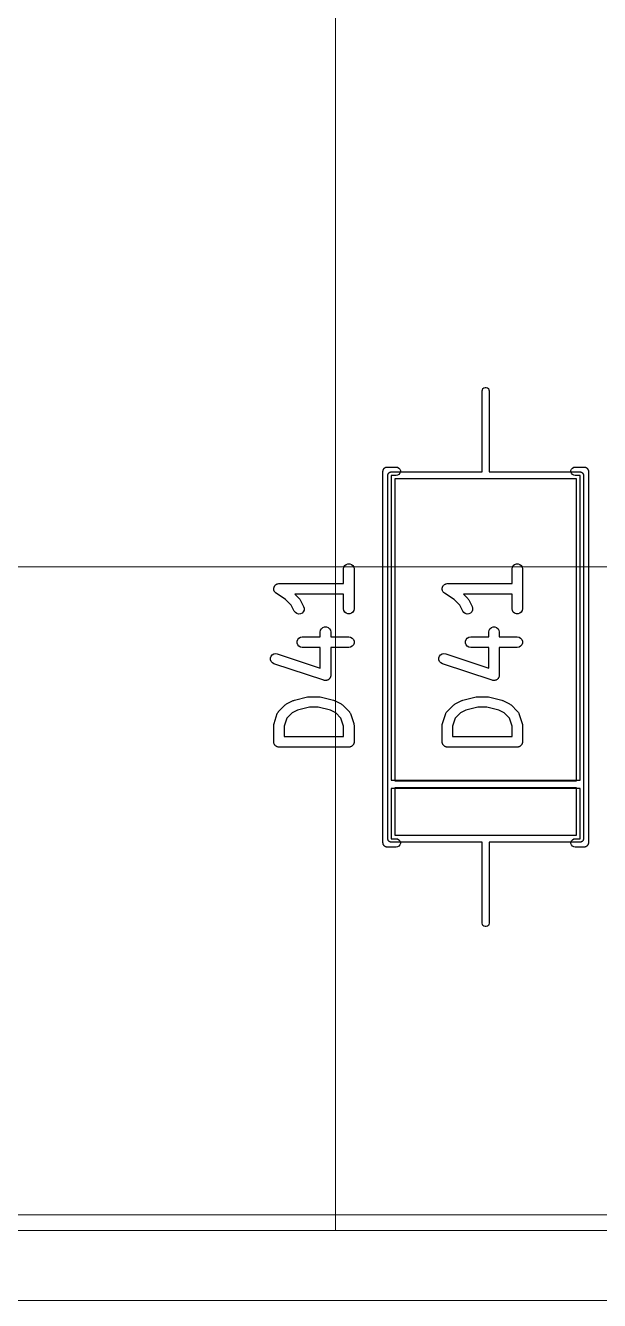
# Model space of a CAD drawing. Header units: millimetres. Extents: x 24 to 200, y 24 to 188.
# Drawn here: x 72.84 to 81.05, y 50.12 to 68.38 of the extents above; entities that cross this region are included whole.
import ezdxf

# ---------------------------------------------------------------- set-up
doc = ezdxf.new("R2010")
doc.units = ezdxf.units.MM
doc.layers.add('6_右天板', color=230, linetype='Continuous')
doc.layers.add('7_PCBサンプル', color=7, linetype='Continuous')
doc.layers.add('補助線', color=4, linetype='Continuous', lineweight=5, transparency=0.5)

# ---------------------------------------------------------------- blocks, each defined once
blk = doc.blocks.new('hhskb2-F.SilkS')
at = {"layer": '7_PCBサンプル'}
for p, q in [((64.93, -124.63), (64.9309, -124.625)), ((64.93, -129.95), (64.93, -124.63)), ((64.9309, -124.62), (64.9327, -124.615)), ((64.9309, -124.625), (64.9309, -124.62)), ((64.9327, -124.615), (64.9336, -124.609)), ((64.9336, -124.609), (64.9362, -124.605)), ((64.9362, -124.605), (64.938, -124.6)), ((64.938, -124.6), (64.9414, -124.596)), ((64.9414, -124.596), (64.944, -124.591)), ((64.944, -124.591), (64.9481, -124.588)), ((64.9481, -124.588), (64.9514, -124.584)), ((64.9514, -124.584), (64.956, -124.581)), ((64.956, -124.581), (64.96, -124.578)), ((64.96, -124.578), (64.9649, -124.576)), ((64.9649, -124.576), (64.9695, -124.574)), ((64.9695, -124.574), (64.9747, -124.573)), ((64.9747, -124.573), (64.9796, -124.571)), ((64.9796, -124.571), (64.9848, -124.571)), ((64.9848, -124.571), (64.99, -124.57)), ((64.99, -124.57), (65.12, -124.57)), ((65.12, -124.57), (65.1405, -124.574)), ((65.1405, -124.574), (65.1586, -124.584)), ((65.1586, -124.584), (65.172, -124.6)), ((65.172, -124.6), (65.1791, -124.62)), ((65.1791, -124.64), (65.172, -124.66)), ((65.1791, -124.62), (65.1791, -124.64)), ((67.6209, -124.62), (67.628, -124.6)), ((67.6209, -124.64), (67.6209, -124.62)), ((67.628, -124.66), (67.6209, -124.64)), ((67.628, -124.6), (67.6414, -124.584)), ((67.6414, -124.584), (67.6595, -124.574)), ((67.6595, -124.574), (67.68, -124.57)), ((67.68, -124.57), (67.81, -124.57)), ((67.81, -124.57), (67.8152, -124.571)), ((67.8152, -124.571), (67.8204, -124.571)), ((67.8204, -124.571), (67.8253, -124.573)), ((67.8253, -124.573), (67.8305, -124.574)), ((67.8305, -124.574), (67.8351, -124.576)), ((67.8351, -124.576), (67.84, -124.578)), ((67.84, -124.578), (67.844, -124.581)), ((67.844, -124.581), (67.8486, -124.584)), ((67.8486, -124.584), (67.8519, -124.588)), ((67.8519, -124.588), (67.856, -124.591)), ((67.856, -124.591), (67.8586, -124.596)), ((67.8586, -124.596), (67.862, -124.6)), ((67.862, -124.6), (67.8638, -124.605)), ((67.8638, -124.605), (67.8664, -124.609)), ((67.8664, -124.609), (67.8673, -124.615)), ((67.8673, -124.615), (67.8691, -124.62)), ((67.8691, -124.62), (67.8691, -124.625)), ((67.8691, -124.625), (67.87, -124.63)), ((67.87, -124.63), (67.87, -129.95)), ((65.12, -124.69), (65.05, -124.69)), ((65.05, -124.69), (65.05, -129.05)), ((65.1405, -124.686), (65.12, -124.69)), ((65.1586, -124.676), (65.1405, -124.686)), ((65.172, -124.66), (65.1586, -124.676)), ((67.6414, -124.676), (67.628, -124.66)), ((67.6595, -124.686), (67.6414, -124.676)), ((67.68, -124.69), (67.6595, -124.686)), ((67.75, -124.69), (67.68, -124.69)), ((67.75, -129.05), (67.75, -124.69)), ((64.3674, -126.028), (64.3719, -126.002)), ((64.3674, -126.239), (64.3674, -126.028)), ((64.3719, -126.002), (64.3849, -125.98)), ((64.3849, -125.98), (64.4049, -125.963)), ((64.4049, -125.963), (64.4294, -125.954)), ((64.4294, -125.954), (64.4554, -125.954)), ((64.4554, -125.954), (64.4799, -125.963)), ((64.4799, -125.963), (64.4998, -125.98)), ((64.4998, -125.98), (64.5129, -126.002)), ((64.5129, -126.002), (64.5174, -126.028)), ((64.5174, -126.028), (64.5174, -126.6)), ((63.3716, -126.292), (63.3737, -126.284)), ((63.3737, -126.284), (63.376, -126.28)), ((63.376, -126.28), (63.3774, -126.276)), ((63.3774, -126.276), (63.3832, -126.269)), ((63.3832, -126.269), (63.3881, -126.262)), ((63.3881, -126.262), (63.3915, -126.26)), ((63.3915, -126.26), (63.3942, -126.256)), ((63.3942, -126.256), (63.4019, -126.252)), ((63.4019, -126.252), (63.4091, -126.247)), ((63.4091, -126.247), (63.4131, -126.245)), ((63.4131, -126.245), (63.4167, -126.243)), ((63.4167, -126.243), (63.4255, -126.242)), ((63.4255, -126.242), (63.4341, -126.239)), ((63.4341, -126.239), (63.4383, -126.24)), ((63.4383, -126.24), (63.4424, -126.239)), ((63.4424, -126.239), (64.3674, -126.239)), ((63.3675, -126.309), (63.3685, -126.305)), ((63.3685, -126.318), (63.3675, -126.309)), ((63.3685, -126.301), (63.3716, -126.292)), ((63.3685, -126.305), (63.3685, -126.301)), ((63.3685, -126.327), (63.3685, -126.318)), ((63.3699, -126.331), (63.3685, -126.327)), ((63.3704, -126.335), (63.3699, -126.331)), ((63.3744, -126.343), (63.3704, -126.335)), ((63.3774, -126.351), (63.3744, -126.343)), ((63.3801, -126.354), (63.3774, -126.351)), ((63.3819, -126.358), (63.3801, -126.354)), ((63.3884, -126.364), (63.3819, -126.358)), ((63.3942, -126.371), (63.3884, -126.364)), ((63.3978, -126.373), (63.3942, -126.371)), ((63.4008, -126.376), (63.3978, -126.373)), ((63.5375, -126.467), (63.4008, -126.376)), ((63.6188, -126.549), (63.5375, -126.467)), ((64.3674, -126.389), (63.6711, -126.389)), ((63.6711, -126.389), (63.7335, -126.451)), ((63.7335, -126.451), (63.7404, -126.461)), ((63.7404, -126.461), (63.7476, -126.471)), ((63.7476, -126.471), (63.7952, -126.566)), ((64.3674, -126.6), (64.3674, -126.389)), ((63.661, -126.633), (63.6188, -126.549)), ((63.6765, -126.654), (63.661, -126.633)), ((63.6983, -126.668), (63.6765, -126.654)), ((63.7907, -126.641), (63.7728, -126.66)), ((63.801, -126.617), (63.7907, -126.641)), ((63.7952, -126.566), (63.8026, -126.591)), ((63.8026, -126.591), (63.801, -126.617)), ((64.3719, -126.625), (64.3674, -126.6)), ((64.3849, -126.648), (64.3719, -126.625)), ((64.4049, -126.664), (64.3849, -126.648)), ((64.4998, -126.648), (64.4799, -126.664)), ((64.5129, -126.625), (64.4998, -126.648)), ((64.5174, -126.6), (64.5129, -126.625)), ((63.7236, -126.674), (63.6983, -126.668)), ((63.7495, -126.671), (63.7236, -126.674)), ((63.7728, -126.66), (63.7495, -126.671)), ((64.4294, -126.673), (64.4049, -126.664)), ((64.4554, -126.673), (64.4294, -126.673)), ((64.4799, -126.664), (64.4554, -126.673)), ((63.7108, -127.038), (63.7275, -127.018)), ((63.7275, -127.018), (63.7501, -127.005)), ((63.7501, -127.005), (63.7757, -127.001)), ((63.7757, -127.001), (64.034, -127.001)), ((64.034, -126.933), (64.0386, -126.907)), ((64.034, -127.001), (64.034, -126.933)), ((64.0386, -126.907), (64.0516, -126.885)), ((64.0516, -126.885), (64.0715, -126.868)), ((64.0715, -126.868), (64.096, -126.859)), ((64.096, -126.859), (64.1221, -126.859)), ((64.1221, -126.859), (64.1465, -126.868)), ((64.1465, -126.868), (64.1665, -126.885)), ((64.1665, -126.885), (64.1795, -126.907)), ((64.1795, -126.907), (64.184, -126.933)), ((64.184, -126.933), (64.184, -127.001)), ((64.184, -127.001), (64.4424, -127.001)), ((64.4424, -127.001), (64.468, -127.005)), ((64.468, -127.005), (64.4906, -127.018)), ((64.4906, -127.018), (64.5073, -127.038)), ((63.7019, -127.063), (63.7108, -127.038)), ((63.7019, -127.089), (63.7019, -127.063)), ((63.7108, -127.113), (63.7019, -127.089)), ((63.7275, -127.133), (63.7108, -127.113)), ((63.7501, -127.146), (63.7275, -127.133)), ((63.7757, -127.151), (63.7501, -127.146)), ((64.034, -127.151), (63.7757, -127.151)), ((64.034, -127.448), (64.034, -127.151)), ((64.4424, -127.151), (64.184, -127.151)), ((64.184, -127.151), (64.184, -127.552)), ((64.468, -127.146), (64.4424, -127.151)), ((64.4906, -127.133), (64.468, -127.146)), ((64.5073, -127.113), (64.4906, -127.133)), ((64.5073, -127.038), (64.5162, -127.063)), ((64.5162, -127.089), (64.5073, -127.113)), ((64.5162, -127.063), (64.5162, -127.089)), ((63.3206, -127.303), (63.3288, -127.278)), ((63.3213, -127.329), (63.3206, -127.303)), ((63.3309, -127.353), (63.3213, -127.329)), ((63.3288, -127.278), (63.345, -127.258)), ((63.3481, -127.373), (63.3309, -127.353)), ((63.345, -127.258), (63.3672, -127.244)), ((63.371, -127.385), (63.3481, -127.373)), ((63.3672, -127.244), (63.3927, -127.239)), ((64.0853, -127.623), (63.371, -127.385)), ((63.3927, -127.239), (63.4185, -127.243)), ((63.4185, -127.243), (64.034, -127.448)), ((64.1832, -127.563), (64.1808, -127.57)), ((64.184, -127.552), (64.1831, -127.557)), ((64.1831, -127.557), (64.1832, -127.563)), ((64.0908, -127.624), (64.0853, -127.623)), ((64.096, -127.626), (64.0908, -127.624)), ((64.1036, -127.626), (64.096, -127.626)), ((64.1111, -127.627), (64.1036, -127.626)), ((64.1165, -127.626), (64.1111, -127.627)), ((64.1221, -127.626), (64.1165, -127.626)), ((64.1292, -127.623), (64.1221, -127.626)), ((64.1366, -127.622), (64.1292, -127.623)), ((64.1413, -127.619), (64.1366, -127.622)), ((64.1465, -127.617), (64.1413, -127.619)), ((64.1524, -127.612), (64.1465, -127.617)), ((64.1588, -127.608), (64.1524, -127.612)), ((64.1623, -127.604), (64.1588, -127.608)), ((64.1665, -127.6), (64.1623, -127.604)), ((64.1703, -127.594), (64.1665, -127.6)), ((64.175, -127.588), (64.1703, -127.594)), ((64.1768, -127.582), (64.175, -127.588)), ((64.1795, -127.578), (64.1768, -127.582)), ((64.1808, -127.57), (64.1795, -127.578)), ((63.5517, -127.961), (63.6469, -127.913)), ((63.6469, -127.913), (63.6548, -127.911)), ((63.6548, -127.911), (63.6623, -127.908)), ((63.6623, -127.908), (63.8528, -127.86)), ((63.8528, -127.86), (63.8619, -127.859)), ((63.8619, -127.859), (63.871, -127.858)), ((63.871, -127.858), (64.0138, -127.858)), ((64.0138, -127.858), (64.0228, -127.859)), ((64.0228, -127.859), (64.032, -127.86)), ((64.032, -127.86), (64.2225, -127.908)), ((64.2225, -127.908), (64.23, -127.911)), ((64.23, -127.911), (64.2378, -127.913)), ((64.2378, -127.913), (64.3331, -127.961)), ((63.3712, -128.242), (63.4188, -128.1)), ((63.4188, -128.1), (63.4209, -128.096)), ((63.4209, -128.096), (63.422, -128.092)), ((63.422, -128.092), (63.4271, -128.084)), ((63.4271, -128.084), (63.4313, -128.077)), ((63.4313, -128.077), (63.4345, -128.074)), ((63.4345, -128.074), (63.437, -128.07)), ((63.437, -128.07), (63.5322, -127.975)), ((63.5322, -127.975), (63.542, -127.968)), ((63.542, -127.968), (63.5517, -127.961)), ((63.6297, -128.09), (63.5556, -128.164)), ((63.7067, -128.051), (63.6297, -128.09)), ((63.8802, -128.008), (63.7067, -128.051)), ((64.0046, -128.008), (63.8802, -128.008)), ((64.1781, -128.051), (64.0046, -128.008)), ((64.2551, -128.09), (64.1781, -128.051)), ((64.3292, -128.164), (64.2551, -128.09)), ((64.3331, -127.961), (64.3427, -127.968)), ((64.3427, -127.968), (64.3526, -127.975)), ((64.3526, -127.975), (64.4478, -128.07)), ((64.4478, -128.07), (64.4503, -128.074)), ((64.4503, -128.074), (64.4535, -128.077)), ((64.4535, -128.077), (64.4577, -128.084)), ((64.4577, -128.084), (64.4627, -128.092)), ((64.4627, -128.092), (64.4639, -128.096)), ((64.4639, -128.096), (64.4659, -128.1)), ((64.4659, -128.1), (64.5135, -128.242)), ((63.3674, -128.266), (63.3695, -128.254)), ((63.3674, -128.504), (63.3674, -128.266)), ((63.3695, -128.254), (63.3712, -128.242)), ((63.5556, -128.164), (63.5174, -128.278)), ((63.5174, -128.278), (63.5174, -128.429)), ((64.3674, -128.278), (64.3292, -128.164)), ((64.3674, -128.429), (64.3674, -128.278)), ((64.5135, -128.242), (64.5153, -128.254)), ((64.5153, -128.254), (64.5174, -128.266)), ((64.5174, -128.266), (64.5174, -128.504)), ((63.5174, -128.429), (64.3674, -128.429)), ((63.3685, -128.511), (63.3674, -128.504)), ((63.3685, -128.517), (63.3685, -128.511)), ((63.3708, -128.523), (63.3685, -128.517)), ((63.3719, -128.53), (63.3708, -128.523)), ((63.3752, -128.536), (63.3719, -128.53)), ((63.3774, -128.542), (63.3752, -128.536)), ((63.3816, -128.547), (63.3774, -128.542)), ((63.3849, -128.552), (63.3816, -128.547)), ((63.39, -128.557), (63.3849, -128.552)), ((63.3942, -128.562), (63.39, -128.557)), ((63.3999, -128.565), (63.3942, -128.562)), ((63.4049, -128.569), (63.3999, -128.565)), ((63.411, -128.571), (63.4049, -128.569)), ((63.4167, -128.575), (63.411, -128.571)), ((63.4232, -128.576), (63.4167, -128.575)), ((63.4294, -128.578), (63.4232, -128.576)), ((63.4359, -128.578), (63.4294, -128.578)), ((63.4424, -128.579), (63.4359, -128.578)), ((64.4424, -128.579), (63.4424, -128.579)), ((64.4488, -128.578), (64.4424, -128.579)), ((64.4554, -128.578), (64.4488, -128.578)), ((64.4616, -128.576), (64.4554, -128.578)), ((64.468, -128.575), (64.4616, -128.576)), ((64.4737, -128.571), (64.468, -128.575)), ((64.4799, -128.569), (64.4737, -128.571)), ((64.4849, -128.565), (64.4799, -128.569)), ((64.4906, -128.562), (64.4849, -128.565)), ((64.4948, -128.557), (64.4906, -128.562)), ((64.4998, -128.552), (64.4948, -128.557)), ((64.5031, -128.547), (64.4998, -128.552)), ((64.5073, -128.542), (64.5031, -128.547)), ((64.5096, -128.536), (64.5073, -128.542)), ((64.5129, -128.53), (64.5096, -128.536)), ((64.514, -128.523), (64.5129, -128.53)), ((64.5162, -128.517), (64.514, -128.523)), ((64.5174, -128.504), (64.5162, -128.511)), ((64.5162, -128.511), (64.5162, -128.517)), ((65.05, -129.05), (67.75, -129.05)), ((67.75, -129.17), (65.05, -129.17)), ((65.05, -129.17), (65.05, -129.89)), ((67.75, -129.89), (67.75, -129.17)), ((65.05, -129.89), (65.12, -129.89)), ((65.12, -129.89), (65.1405, -129.894)), ((65.1405, -129.894), (65.1586, -129.904)), ((65.1586, -129.904), (65.172, -129.92)), ((65.172, -129.92), (65.1791, -129.94)), ((65.1791, -129.94), (65.1791, -129.96)), ((67.6209, -129.94), (67.628, -129.92)), ((67.6209, -129.96), (67.6209, -129.94)), ((67.628, -129.92), (67.6414, -129.904)), ((67.6414, -129.904), (67.6595, -129.894)), ((67.6595, -129.894), (67.68, -129.89)), ((67.68, -129.89), (67.75, -129.89)), ((64.9309, -129.955), (64.93, -129.95)), ((64.9309, -129.96), (64.9309, -129.955)), ((64.9327, -129.965), (64.9309, -129.96)), ((64.9336, -129.971), (64.9327, -129.965)), ((64.9362, -129.975), (64.9336, -129.971)), ((64.938, -129.98), (64.9362, -129.975)), ((64.9414, -129.984), (64.938, -129.98)), ((64.944, -129.989), (64.9414, -129.984)), ((64.9481, -129.992), (64.944, -129.989)), ((64.9514, -129.996), (64.9481, -129.992)), ((64.956, -129.999), (64.9514, -129.996)), ((64.96, -130.002), (64.956, -129.999)), ((64.9649, -130.004), (64.96, -130.002)), ((64.9695, -130.006), (64.9649, -130.004)), ((64.9747, -130.007), (64.9695, -130.006)), ((64.9796, -130.009), (64.9747, -130.007)), ((64.9848, -130.009), (64.9796, -130.009)), ((64.99, -130.01), (64.9848, -130.009)), ((65.12, -130.01), (64.99, -130.01)), ((65.1405, -130.006), (65.12, -130.01)), ((65.1586, -129.996), (65.1405, -130.006)), ((65.172, -129.98), (65.1586, -129.996)), ((65.1791, -129.96), (65.172, -129.98)), ((67.628, -129.98), (67.6209, -129.96)), ((67.6414, -129.996), (67.628, -129.98)), ((67.6595, -130.006), (67.6414, -129.996)), ((67.68, -130.01), (67.6595, -130.006)), ((67.81, -130.01), (67.68, -130.01)), ((67.8152, -130.009), (67.81, -130.01)), ((67.8204, -130.009), (67.8152, -130.009)), ((67.8253, -130.007), (67.8204, -130.009)), ((67.8305, -130.006), (67.8253, -130.007)), ((67.8351, -130.004), (67.8305, -130.006)), ((67.84, -130.002), (67.8351, -130.004)), ((67.844, -129.999), (67.84, -130.002)), ((67.8486, -129.996), (67.844, -129.999)), ((67.8519, -129.992), (67.8486, -129.996)), ((67.856, -129.989), (67.8519, -129.992)), ((67.8586, -129.984), (67.856, -129.989)), ((67.862, -129.98), (67.8586, -129.984)), ((67.8638, -129.975), (67.862, -129.98)), ((67.8664, -129.971), (67.8638, -129.975)), ((67.8673, -129.965), (67.8664, -129.971)), ((67.8691, -129.96), (67.8673, -129.965)), ((67.87, -129.95), (67.8691, -129.955)), ((67.8691, -129.955), (67.8691, -129.96))]:
    blk.add_line(p, q, dxfattribs=at)
blk = doc.blocks.new('hhskb2-F.Fab')
at = {"layer": '7_PCBサンプル'}
for p, q in [((66.35, -123.48), (66.353, -123.463)), ((66.35, -124.64), (66.35, -123.48)), ((66.353, -123.463), (66.3617, -123.448)), ((66.3617, -123.448), (66.375, -123.437)), ((66.375, -123.437), (66.3913, -123.431)), ((66.3913, -123.431), (66.4087, -123.431)), ((66.4087, -123.431), (66.425, -123.437)), ((66.425, -123.437), (66.4383, -123.448)), ((66.4383, -123.448), (66.447, -123.463)), ((66.447, -123.463), (66.45, -123.48)), ((66.45, -123.48), (66.45, -124.64)), ((65.0216, -124.65), (65.025, -124.647)), ((65.025, -124.647), (65.0291, -124.645)), ((65.0291, -124.645), (65.0329, -124.643)), ((65.0329, -124.643), (65.0372, -124.642)), ((65.0372, -124.642), (65.0413, -124.641)), ((65.0413, -124.641), (65.0457, -124.641)), ((65.0457, -124.641), (65.05, -124.64)), ((65.05, -124.64), (66.35, -124.64)), ((66.45, -124.64), (67.75, -124.64)), ((67.75, -124.64), (67.7543, -124.641)), ((67.7543, -124.641), (67.7587, -124.641)), ((67.7587, -124.641), (67.7628, -124.642)), ((67.7628, -124.642), (67.7671, -124.643)), ((67.7671, -124.643), (67.7709, -124.645)), ((67.7709, -124.645), (67.775, -124.647)), ((67.775, -124.647), (67.7784, -124.65)), ((65, -124.69), (65.0008, -124.686)), ((65, -129.89), (65, -124.69)), ((65.0008, -124.681), (65.0023, -124.677)), ((65.0008, -124.686), (65.0008, -124.681)), ((65.0023, -124.677), (65.003, -124.673)), ((65.003, -124.673), (65.0052, -124.669)), ((65.0052, -124.669), (65.0067, -124.665)), ((65.0067, -124.665), (65.0095, -124.662)), ((65.0095, -124.662), (65.0117, -124.658)), ((65.0117, -124.658), (65.015, -124.655)), ((65.015, -124.655), (65.0179, -124.652)), ((65.0179, -124.652), (65.0216, -124.65)), ((65.1, -124.74), (65.1, -129.06)), ((67.7, -124.74), (65.1, -124.74)), ((67.7, -129.06), (67.7, -124.74)), ((67.7784, -124.65), (67.7821, -124.652)), ((67.7821, -124.652), (67.785, -124.655)), ((67.785, -124.655), (67.7883, -124.658)), ((67.7883, -124.658), (67.7905, -124.662)), ((67.7905, -124.662), (67.7933, -124.665)), ((67.7933, -124.665), (67.7948, -124.669)), ((67.7948, -124.669), (67.797, -124.673)), ((67.797, -124.673), (67.7977, -124.677)), ((67.7977, -124.677), (67.7992, -124.681)), ((67.7992, -124.681), (67.7992, -124.686)), ((67.7992, -124.686), (67.8, -124.69)), ((67.8, -124.69), (67.8, -129.89)), ((66.7774, -126.028), (66.7819, -126.002)), ((66.7774, -126.239), (66.7774, -126.028)), ((66.7819, -126.002), (66.7949, -125.98)), ((66.7949, -125.98), (66.8149, -125.963)), ((66.8149, -125.963), (66.8394, -125.954)), ((66.8394, -125.954), (66.8654, -125.954)), ((66.8654, -125.954), (66.8899, -125.963)), ((66.8899, -125.963), (66.9098, -125.98)), ((66.9098, -125.98), (66.9229, -126.002)), ((66.9229, -126.002), (66.9274, -126.028)), ((66.9274, -126.028), (66.9274, -126.6)), ((65.7816, -126.292), (65.7837, -126.284)), ((65.7837, -126.284), (65.786, -126.28)), ((65.786, -126.28), (65.7874, -126.276)), ((65.7874, -126.276), (65.7932, -126.269)), ((65.7932, -126.269), (65.7981, -126.262)), ((65.7981, -126.262), (65.8015, -126.26)), ((65.8015, -126.26), (65.8042, -126.256)), ((65.8042, -126.256), (65.8119, -126.252)), ((65.8119, -126.252), (65.8191, -126.247)), ((65.8191, -126.247), (65.8231, -126.245)), ((65.8231, -126.245), (65.8267, -126.243)), ((65.8267, -126.243), (65.8355, -126.242)), ((65.8355, -126.242), (65.8441, -126.239)), ((65.8441, -126.239), (65.8483, -126.24)), ((65.8483, -126.24), (65.8524, -126.239)), ((65.8524, -126.239), (66.7774, -126.239)), ((65.7775, -126.309), (65.7785, -126.305)), ((65.7785, -126.318), (65.7775, -126.309)), ((65.7785, -126.301), (65.7816, -126.292)), ((65.7785, -126.305), (65.7785, -126.301)), ((65.7785, -126.327), (65.7785, -126.318)), ((65.7799, -126.331), (65.7785, -126.327)), ((65.7804, -126.335), (65.7799, -126.331)), ((65.7844, -126.343), (65.7804, -126.335)), ((65.7874, -126.351), (65.7844, -126.343)), ((65.7901, -126.354), (65.7874, -126.351)), ((65.7919, -126.358), (65.7901, -126.354)), ((65.7984, -126.364), (65.7919, -126.358)), ((65.8042, -126.371), (65.7984, -126.364)), ((65.8078, -126.373), (65.8042, -126.371)), ((65.8108, -126.376), (65.8078, -126.373)), ((65.9475, -126.467), (65.8108, -126.376)), ((66.0288, -126.549), (65.9475, -126.467)), ((66.7774, -126.389), (66.0811, -126.389)), ((66.0811, -126.389), (66.1435, -126.451)), ((66.1435, -126.451), (66.1504, -126.461)), ((66.1504, -126.461), (66.1576, -126.471)), ((66.1576, -126.471), (66.2052, -126.566)), ((66.7774, -126.6), (66.7774, -126.389)), ((66.071, -126.633), (66.0288, -126.549)), ((66.0865, -126.654), (66.071, -126.633)), ((66.1083, -126.668), (66.0865, -126.654)), ((66.2007, -126.641), (66.1828, -126.66)), ((66.211, -126.617), (66.2007, -126.641)), ((66.2052, -126.566), (66.2126, -126.591)), ((66.2126, -126.591), (66.211, -126.617)), ((66.7819, -126.625), (66.7774, -126.6)), ((66.7949, -126.648), (66.7819, -126.625)), ((66.8149, -126.664), (66.7949, -126.648)), ((66.9098, -126.648), (66.8899, -126.664)), ((66.9229, -126.625), (66.9098, -126.648)), ((66.9274, -126.6), (66.9229, -126.625)), ((66.1336, -126.674), (66.1083, -126.668)), ((66.1595, -126.671), (66.1336, -126.674)), ((66.1828, -126.66), (66.1595, -126.671)), ((66.8394, -126.673), (66.8149, -126.664)), ((66.8654, -126.673), (66.8394, -126.673)), ((66.8899, -126.664), (66.8654, -126.673)), ((66.1208, -127.038), (66.1375, -127.018)), ((66.1375, -127.018), (66.1601, -127.005)), ((66.1601, -127.005), (66.1857, -127.001)), ((66.1857, -127.001), (66.444, -127.001)), ((66.444, -126.933), (66.4486, -126.907)), ((66.444, -127.001), (66.444, -126.933)), ((66.4486, -126.907), (66.4616, -126.885)), ((66.4616, -126.885), (66.4815, -126.868)), ((66.4815, -126.868), (66.506, -126.859)), ((66.506, -126.859), (66.5321, -126.859)), ((66.5321, -126.859), (66.5565, -126.868)), ((66.5565, -126.868), (66.5765, -126.885)), ((66.5765, -126.885), (66.5895, -126.907)), ((66.5895, -126.907), (66.594, -126.933)), ((66.594, -126.933), (66.594, -127.001)), ((66.594, -127.001), (66.8524, -127.001)), ((66.8524, -127.001), (66.878, -127.005)), ((66.878, -127.005), (66.9006, -127.018)), ((66.9006, -127.018), (66.9173, -127.038)), ((66.1119, -127.063), (66.1208, -127.038)), ((66.1119, -127.089), (66.1119, -127.063)), ((66.1208, -127.113), (66.1119, -127.089)), ((66.1375, -127.133), (66.1208, -127.113)), ((66.1601, -127.146), (66.1375, -127.133)), ((66.1857, -127.151), (66.1601, -127.146)), ((66.444, -127.151), (66.1857, -127.151)), ((66.444, -127.448), (66.444, -127.151)), ((66.8524, -127.151), (66.594, -127.151)), ((66.594, -127.151), (66.594, -127.552)), ((66.878, -127.146), (66.8524, -127.151)), ((66.9006, -127.133), (66.878, -127.146)), ((66.9173, -127.113), (66.9006, -127.133)), ((66.9173, -127.038), (66.9262, -127.063)), ((66.9262, -127.089), (66.9173, -127.113)), ((66.9262, -127.063), (66.9262, -127.089)), ((65.7306, -127.303), (65.7388, -127.278)), ((65.7313, -127.329), (65.7306, -127.303)), ((65.7409, -127.353), (65.7313, -127.329)), ((65.7388, -127.278), (65.755, -127.258)), ((65.7581, -127.373), (65.7409, -127.353)), ((65.755, -127.258), (65.7772, -127.244)), ((65.781, -127.385), (65.7581, -127.373)), ((65.7772, -127.244), (65.8027, -127.239)), ((66.4953, -127.623), (65.781, -127.385)), ((65.8027, -127.239), (65.8285, -127.243)), ((65.8285, -127.243), (66.444, -127.448)), ((66.5932, -127.563), (66.5908, -127.57)), ((66.594, -127.552), (66.5931, -127.557)), ((66.5931, -127.557), (66.5932, -127.563)), ((66.5008, -127.624), (66.4953, -127.623)), ((66.506, -127.626), (66.5008, -127.624)), ((66.5136, -127.626), (66.506, -127.626)), ((66.5211, -127.627), (66.5136, -127.626)), ((66.5265, -127.626), (66.5211, -127.627)), ((66.5321, -127.626), (66.5265, -127.626)), ((66.5392, -127.623), (66.5321, -127.626)), ((66.5466, -127.622), (66.5392, -127.623)), ((66.5513, -127.619), (66.5466, -127.622)), ((66.5565, -127.617), (66.5513, -127.619)), ((66.5624, -127.612), (66.5565, -127.617)), ((66.5688, -127.608), (66.5624, -127.612)), ((66.5723, -127.604), (66.5688, -127.608)), ((66.5765, -127.6), (66.5723, -127.604)), ((66.5803, -127.594), (66.5765, -127.6)), ((66.585, -127.588), (66.5803, -127.594)), ((66.5868, -127.582), (66.585, -127.588)), ((66.5895, -127.578), (66.5868, -127.582)), ((66.5908, -127.57), (66.5895, -127.578)), ((65.9617, -127.961), (66.0569, -127.913)), ((66.0569, -127.913), (66.0648, -127.911)), ((66.0648, -127.911), (66.0723, -127.908)), ((66.0723, -127.908), (66.2628, -127.86)), ((66.2628, -127.86), (66.2719, -127.859)), ((66.2719, -127.859), (66.281, -127.858)), ((66.281, -127.858), (66.4238, -127.858)), ((66.4238, -127.858), (66.4328, -127.859)), ((66.4328, -127.859), (66.442, -127.86)), ((66.442, -127.86), (66.6325, -127.908)), ((66.6325, -127.908), (66.64, -127.911)), ((66.64, -127.911), (66.6478, -127.913)), ((66.6478, -127.913), (66.7431, -127.961)), ((65.7812, -128.242), (65.8288, -128.1)), ((65.8288, -128.1), (65.8309, -128.096)), ((65.8309, -128.096), (65.832, -128.092)), ((65.832, -128.092), (65.8371, -128.084)), ((65.8371, -128.084), (65.8413, -128.077)), ((65.8413, -128.077), (65.8445, -128.074)), ((65.8445, -128.074), (65.847, -128.07)), ((65.847, -128.07), (65.9422, -127.975)), ((65.9422, -127.975), (65.952, -127.968)), ((65.952, -127.968), (65.9617, -127.961)), ((66.0397, -128.09), (65.9656, -128.164)), ((66.1167, -128.051), (66.0397, -128.09)), ((66.2902, -128.008), (66.1167, -128.051)), ((66.4146, -128.008), (66.2902, -128.008)), ((66.5881, -128.051), (66.4146, -128.008)), ((66.6651, -128.09), (66.5881, -128.051)), ((66.7392, -128.164), (66.6651, -128.09)), ((66.7431, -127.961), (66.7527, -127.968)), ((66.7527, -127.968), (66.7626, -127.975)), ((66.7626, -127.975), (66.8578, -128.07)), ((66.8578, -128.07), (66.8603, -128.074)), ((66.8603, -128.074), (66.8635, -128.077)), ((66.8635, -128.077), (66.8677, -128.084)), ((66.8677, -128.084), (66.8727, -128.092)), ((66.8727, -128.092), (66.8739, -128.096)), ((66.8739, -128.096), (66.8759, -128.1)), ((66.8759, -128.1), (66.9235, -128.242)), ((65.7774, -128.266), (65.7795, -128.254)), ((65.7774, -128.504), (65.7774, -128.266)), ((65.7795, -128.254), (65.7812, -128.242)), ((65.9656, -128.164), (65.9274, -128.278)), ((65.9274, -128.278), (65.9274, -128.429)), ((66.7774, -128.278), (66.7392, -128.164)), ((66.7774, -128.429), (66.7774, -128.278)), ((66.9235, -128.242), (66.9253, -128.254)), ((66.9253, -128.254), (66.9274, -128.266)), ((66.9274, -128.266), (66.9274, -128.504)), ((65.9274, -128.429), (66.7774, -128.429)), ((65.7785, -128.511), (65.7774, -128.504)), ((65.7785, -128.517), (65.7785, -128.511)), ((65.7808, -128.523), (65.7785, -128.517)), ((65.7819, -128.53), (65.7808, -128.523)), ((65.7852, -128.536), (65.7819, -128.53)), ((65.7874, -128.542), (65.7852, -128.536)), ((65.7916, -128.547), (65.7874, -128.542)), ((65.7949, -128.552), (65.7916, -128.547)), ((65.8, -128.557), (65.7949, -128.552)), ((65.8042, -128.562), (65.8, -128.557)), ((65.8099, -128.565), (65.8042, -128.562)), ((65.8149, -128.569), (65.8099, -128.565)), ((65.821, -128.571), (65.8149, -128.569)), ((65.8267, -128.575), (65.821, -128.571)), ((65.8332, -128.576), (65.8267, -128.575)), ((65.8394, -128.578), (65.8332, -128.576)), ((65.8459, -128.578), (65.8394, -128.578)), ((65.8524, -128.579), (65.8459, -128.578)), ((66.8524, -128.579), (65.8524, -128.579)), ((66.8588, -128.578), (66.8524, -128.579)), ((66.8654, -128.578), (66.8588, -128.578)), ((66.8716, -128.576), (66.8654, -128.578)), ((66.878, -128.575), (66.8716, -128.576)), ((66.8837, -128.571), (66.878, -128.575)), ((66.8899, -128.569), (66.8837, -128.571)), ((66.8949, -128.565), (66.8899, -128.569)), ((66.9006, -128.562), (66.8949, -128.565)), ((66.9048, -128.557), (66.9006, -128.562)), ((66.9098, -128.552), (66.9048, -128.557)), ((66.9131, -128.547), (66.9098, -128.552)), ((66.9173, -128.542), (66.9131, -128.547)), ((66.9196, -128.536), (66.9173, -128.542)), ((66.9229, -128.53), (66.9196, -128.536)), ((66.924, -128.523), (66.9229, -128.53)), ((66.9262, -128.517), (66.924, -128.523)), ((66.9274, -128.504), (66.9262, -128.511)), ((66.9262, -128.511), (66.9262, -128.517)), ((65.1, -129.06), (67.7, -129.06)), ((65.1, -129.16), (65.1, -129.84)), ((67.7, -129.16), (65.1, -129.16)), ((67.7, -129.84), (67.7, -129.16)), ((65.0008, -129.894), (65, -129.89)), ((65.0008, -129.899), (65.0008, -129.894)), ((65.0023, -129.903), (65.0008, -129.899)), ((65.003, -129.907), (65.0023, -129.903)), ((65.0052, -129.911), (65.003, -129.907)), ((65.0067, -129.915), (65.0052, -129.911)), ((65.0095, -129.918), (65.0067, -129.915)), ((65.0117, -129.922), (65.0095, -129.918)), ((65.015, -129.925), (65.0117, -129.922)), ((65.0179, -129.928), (65.015, -129.925)), ((65.0216, -129.93), (65.0179, -129.928)), ((65.025, -129.933), (65.0216, -129.93)), ((65.0291, -129.935), (65.025, -129.933)), ((65.0329, -129.937), (65.0291, -129.935)), ((65.0372, -129.938), (65.0329, -129.937)), ((65.0413, -129.939), (65.0372, -129.938)), ((65.0457, -129.939), (65.0413, -129.939)), ((65.05, -129.94), (65.0457, -129.939)), ((66.35, -129.94), (65.05, -129.94)), ((65.1, -129.84), (67.7, -129.84)), ((66.35, -131.1), (66.35, -129.94)), ((67.75, -129.94), (66.45, -129.94)), ((66.45, -129.94), (66.45, -131.1)), ((67.7543, -129.939), (67.75, -129.94)), ((67.7587, -129.939), (67.7543, -129.939)), ((67.7628, -129.938), (67.7587, -129.939)), ((67.7671, -129.937), (67.7628, -129.938)), ((67.7709, -129.935), (67.7671, -129.937)), ((67.775, -129.933), (67.7709, -129.935)), ((67.7784, -129.93), (67.775, -129.933)), ((67.7821, -129.928), (67.7784, -129.93)), ((67.785, -129.925), (67.7821, -129.928)), ((67.7883, -129.922), (67.785, -129.925)), ((67.7905, -129.918), (67.7883, -129.922)), ((67.7933, -129.915), (67.7905, -129.918)), ((67.7948, -129.911), (67.7933, -129.915)), ((67.797, -129.907), (67.7948, -129.911)), ((67.7977, -129.903), (67.797, -129.907)), ((67.7992, -129.899), (67.7977, -129.903)), ((67.8, -129.89), (67.7992, -129.894)), ((67.7992, -129.894), (67.7992, -129.899)), ((66.353, -131.117), (66.35, -131.1)), ((66.3617, -131.132), (66.353, -131.117)), ((66.375, -131.143), (66.3617, -131.132)), ((66.3913, -131.149), (66.375, -131.143)), ((66.4087, -131.149), (66.3913, -131.149)), ((66.425, -131.143), (66.4087, -131.149)), ((66.4383, -131.132), (66.425, -131.143)), ((66.447, -131.117), (66.4383, -131.132)), ((66.45, -131.1), (66.447, -131.117))]:
    blk.add_line(p, q, dxfattribs=at)

msp = doc.modelspace()

# ---------------------------------------------------------------- linework, layer by layer
at = {"layer": '6_右天板', "lineweight": 5, "transparency": 33554687}
msp.add_lwpolyline([(110.525, 50.125), (52.525, 50.125), (52.525, 69.125), (52.525, 147.125), (168.525, 147.125), (168.525, 69.125), (121.025, 69.125), (121.025, 50.125), (100.025, 50.125)], dxfattribs=at)
at = {"layer": '7_PCBサンプル', "lineweight": 5, "transparency": 33554687}
for points in [[(53.525, 51.125), (53.525, 70.125), (77.275, 70.125), (77.275, 51.125)], [(77.275, 51.125), (77.275, 70.125), (101.025, 70.125), (101.025, 51.125)]]:
    msp.add_lwpolyline(points, close=True, dxfattribs=at)
at = {"layer": '補助線'}
msp.add_line((45.855, 60.625), (185.21, 60.625), dxfattribs=at)
at = {"layer": '補助線', "lineweight": 5, "transparency": 33554687}
for p, q in [((31.521, 51.35), (179.702, 51.35)), ((28.169, 50.125), (179.621, 50.125))]:
    msp.add_line(p, q, dxfattribs=at)

# ---------------------------------------------------------------- block references
for name in ['hhskb2-F.SilkS', 'hhskb2-F.Fab']:
    msp.add_blockref(name, (13.025, 186.625))

doc.saveas('drawing.dxf')
